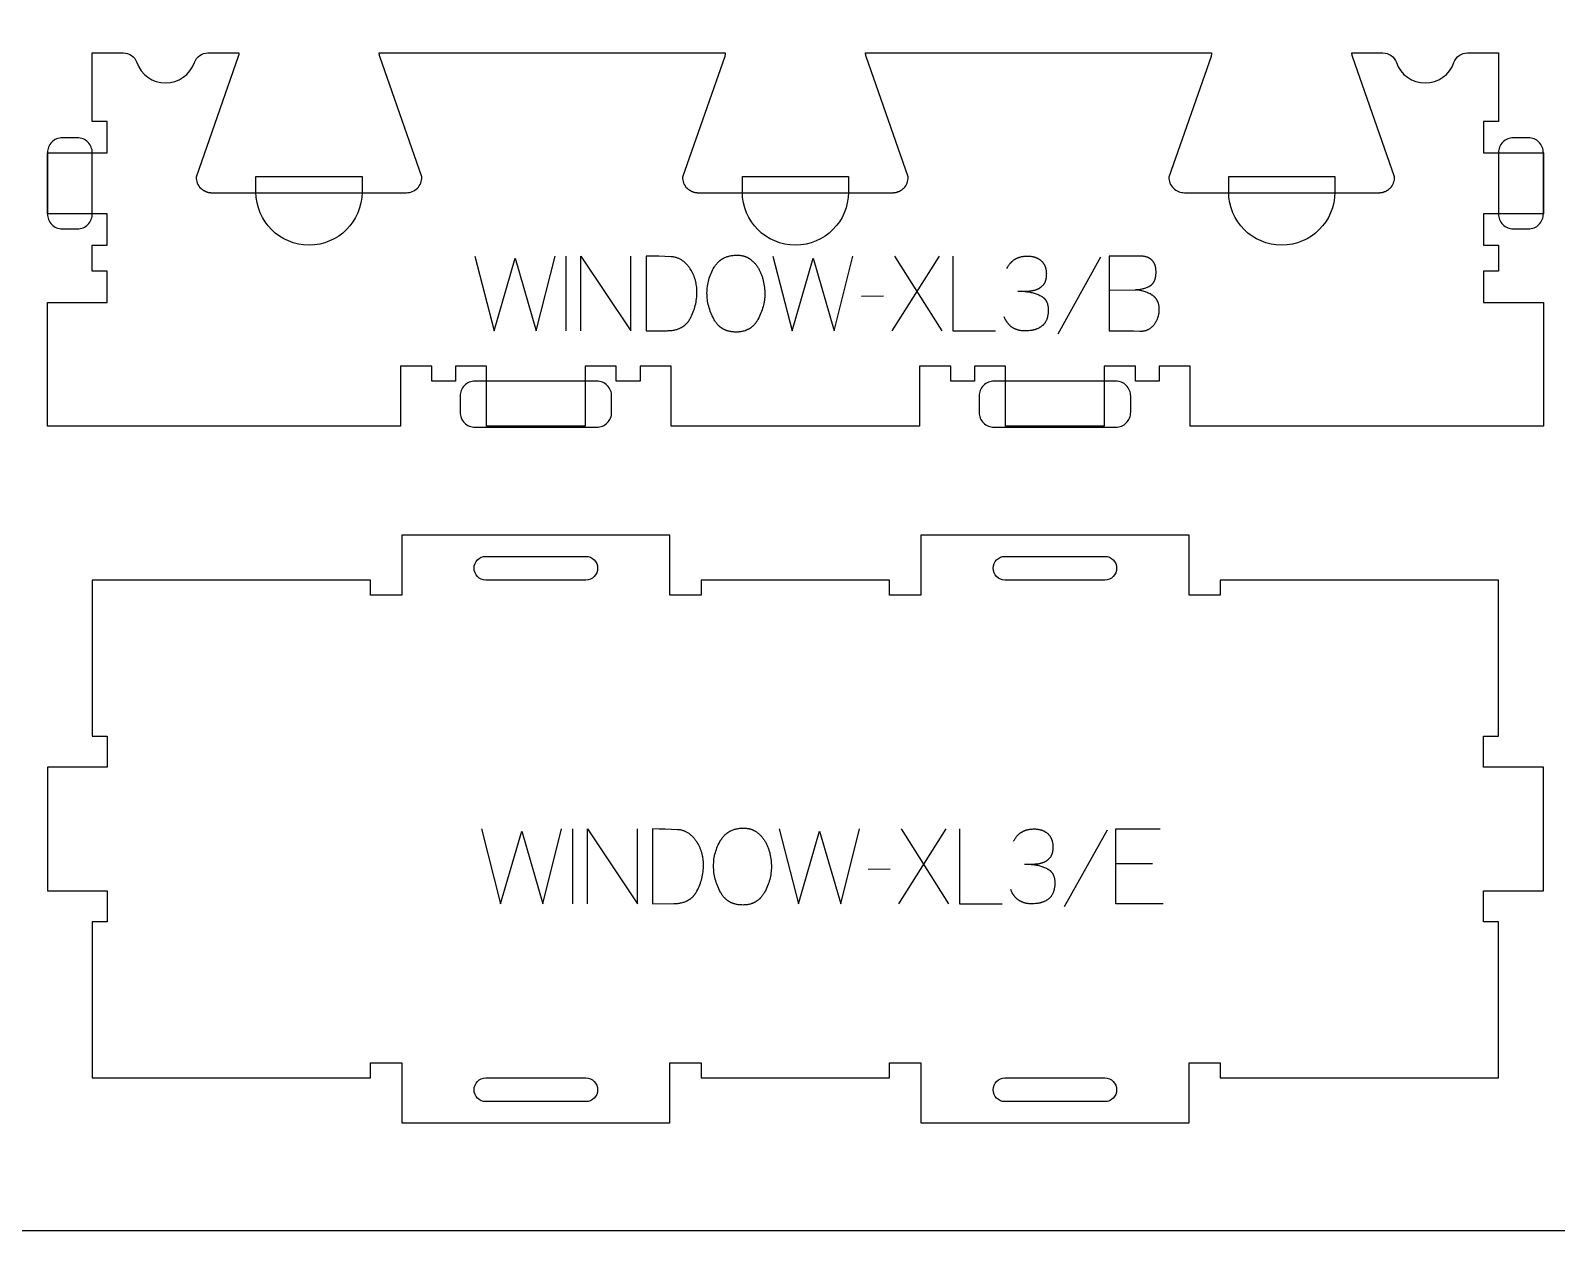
# Model space of a CAD drawing. Extents: x 0 to 4485, y 0 to 8771.
# Drawn here: x 1590 to 2202, y 3763 to 4243 of the extents above; entities that cross this region are included whole.
import ezdxf

# ---------------------------------------------------------------- set-up
doc = ezdxf.new("R2010")
doc.units = 0
for name, color, linetype in [('0_SHEET_SPRUCEPLY_2440X122', 1, 'CONTINUOUS'), ('1_ANYTOOL_1MMDEEP_LABELS_S', 2, 'CONTINUOUS'), ('3_ANYTOOL_CUTTHROUGH_INSID', 4, 'CONTINUOUS'), ('4_ANYTOOL_CUTTHROUGH_OUTSI', 5, 'CONTINUOUS'), ('5_ANYTOOL_HALF_MILL_9MM_IN', 3, 'CONTINUOUS')]:
    doc.layers.add(name, color=color, linetype=linetype)

msp = doc.modelspace()

# ---------------------------------------------------------------- linework, layer by layer
at = {"layer": '0_SHEET_SPRUCEPLY_2440X122'}
msp.add_lwpolyline([(371.7, 4982.59), (371.7, 3762.59), (2811.7, 3762.59), (2811.7, 4982.59)], close=True, dxfattribs=at)
at = {"layer": '1_ANYTOOL_1MMDEEP_LABELS_S', "color": 2}
for points in [[(1768.19, 4153.08), (1775.9, 4123.08), (1784.34, 4152.18), (1792.83, 4123.08), (1800.33, 4153.08)], [(1804.7, 4153.08), (1804.7, 4123.08)], [(1810.7, 4123.08), (1810.7, 4153.08), (1830.76, 4123.08), (1830.76, 4153.08)], [(1887.59, 4153.08), (1895.3, 4123.08), (1903.74, 4152.18), (1912.23, 4123.08), (1919.73, 4153.08)], [(1954.27, 4153.08), (1935.37, 4123.08)], [(1955.51, 4123.08), (1936.57, 4153.08)], [(1959.8, 4153.08), (1959.8, 4123.08), (1976.9, 4123.08)], [(1981.44, 4148.15), (1981.6, 4148.45), (1981.77, 4148.75), (1981.94, 4149.03), (1982.12, 4149.31), (1982.3, 4149.57), (1982.49, 4149.83), (1982.68, 4150.07), (1982.79, 4150.19), (1982.89, 4150.31), (1982.99, 4150.42), (1983.1, 4150.53), (1983.2, 4150.64), (1983.31, 4150.75), (1983.42, 4150.85), (1983.53, 4150.96), (1983.65, 4151.06), (1983.76, 4151.15), (1983.88, 4151.25), (1983.99, 4151.34), (1984.11, 4151.43), (1984.23, 4151.52), (1984.36, 4151.61), (1984.48, 4151.69), (1984.61, 4151.77), (1984.73, 4151.85), (1984.86, 4151.92), (1984.99, 4152), (1985.12, 4152.07), (1985.26, 4152.14), (1985.39, 4152.2), (1985.53, 4152.27), (1985.67, 4152.33), (1985.81, 4152.39), (1985.95, 4152.44), (1986.09, 4152.5), (1986.23, 4152.55), (1986.38, 4152.6), (1986.53, 4152.65), (1986.68, 4152.69), (1986.98, 4152.77), (1987.29, 4152.84), (1987.6, 4152.91), (1987.93, 4152.96), (1988.25, 4153), (1988.59, 4153.04), (1988.93, 4153.06), (1989.28, 4153.07), (1989.63, 4153.08), (1989.84, 4153.08), (1990.05, 4153.07), (1990.25, 4153.06), (1990.46, 4153.05), (1990.66, 4153.03), (1990.85, 4153.01), (1991.05, 4152.99), (1991.24, 4152.96), (1991.43, 4152.93), (1991.62, 4152.9), (1991.81, 4152.86), (1991.99, 4152.81), (1992.17, 4152.77), (1992.35, 4152.72), (1992.53, 4152.67), (1992.7, 4152.61), (1992.87, 4152.55), (1993.04, 4152.48), (1993.2, 4152.41), (1993.37, 4152.34), (1993.53, 4152.27), (1993.69, 4152.19), (1993.84, 4152.11), (1994, 4152.02), (1994.15, 4151.93), (1994.3, 4151.83), (1994.44, 4151.74), (1994.59, 4151.64), (1994.73, 4151.53), (1994.87, 4151.42), (1995, 4151.31), (1995.14, 4151.19), (1995.27, 4151.07), (1995.39, 4150.95), (1995.52, 4150.83), (1995.63, 4150.7), (1995.75, 4150.57), (1995.86, 4150.43), (1995.96, 4150.29), (1996.06, 4150.15), (1996.16, 4150.01), (1996.25, 4149.86), (1996.34, 4149.71), (1996.42, 4149.56), (1996.5, 4149.4), (1996.58, 4149.24), (1996.65, 4149.08), (1996.72, 4148.91), (1996.78, 4148.74), (1996.84, 4148.57), (1996.89, 4148.4), (1996.94, 4148.22), (1996.99, 4148.04), (1997.03, 4147.85), (1997.07, 4147.66), (1997.1, 4147.47), (1997.13, 4147.28), (1997.15, 4147.08), (1997.18, 4146.88), (1997.19, 4146.68), (1997.2, 4146.47), (1997.21, 4146.26), (1997.22, 4146.05), (1997.21, 4145.49), (1997.2, 4145.16), (1997.17, 4144.84), (1997.14, 4144.53), (1997.1, 4144.23), (1997.08, 4144.08), (1997.05, 4143.93), (1997.02, 4143.79), (1996.99, 4143.65), (1996.96, 4143.52), (1996.93, 4143.38), (1996.89, 4143.25), (1996.85, 4143.12), (1996.81, 4143), (1996.76, 4142.87), (1996.72, 4142.75), (1996.67, 4142.63), (1996.62, 4142.52), (1996.56, 4142.41), (1996.51, 4142.29), (1996.45, 4142.19), (1996.39, 4142.08), (1996.33, 4141.98), (1996.26, 4141.88), (1996.2, 4141.78), (1996.13, 4141.69), (1996.06, 4141.59), (1995.91, 4141.42), (1995.76, 4141.24), (1995.6, 4141.08), (1995.44, 4140.92), (1995.36, 4140.84), (1995.28, 4140.77), (1995.2, 4140.69), (1995.11, 4140.62), (1995.03, 4140.55), (1994.94, 4140.48), (1994.85, 4140.42), (1994.76, 4140.35), (1994.67, 4140.29), (1994.58, 4140.23), (1994.49, 4140.17), (1994.39, 4140.11), (1994.3, 4140.05), (1994.2, 4140), (1994.11, 4139.94), (1994.01, 4139.89), (1993.91, 4139.84), (1993.81, 4139.79), (1993.71, 4139.75), (1993.61, 4139.7), (1993.5, 4139.66), (1993.4, 4139.62), (1993.19, 4139.54), (1992.97, 4139.46), (1992.75, 4139.4), (1992.53, 4139.33), (1992.31, 4139.27), (1992.09, 4139.22), (1991.86, 4139.17), (1991.63, 4139.12), (1991.4, 4139.08), (1991.17, 4139.04), (1990.93, 4139), (1990.7, 4138.98), (1990.46, 4138.95), (1990.22, 4138.93), (1989.97, 4138.91), (1989.73, 4138.9), (1989.48, 4138.89), (1985.77, 4138.85)], [(2018.99, 4152.61), (2001.8, 4121.84)], [(2022.41, 4153.08), (2022.41, 4123.08), (2032.1, 4123.08), (2034.63, 4122.99), (2034.86, 4122.99), (2035.08, 4122.99), (2035.31, 4122.99), (2035.53, 4123.01), (2035.74, 4123.02), (2035.95, 4123.05), (2036.16, 4123.07), (2036.37, 4123.11), (2036.58, 4123.15), (2036.78, 4123.19), (2036.97, 4123.24), (2037.17, 4123.3), (2037.36, 4123.36), (2037.55, 4123.43), (2037.73, 4123.5), (2037.91, 4123.58), (2038.09, 4123.66), (2038.27, 4123.75), (2038.44, 4123.85), (2038.61, 4123.95), (2038.77, 4124.05), (2038.94, 4124.16), (2039.1, 4124.28), (2039.25, 4124.4), (2039.41, 4124.53), (2039.56, 4124.67), (2039.7, 4124.81), (2039.85, 4124.95), (2039.99, 4125.1), (2040.13, 4125.26), (2040.26, 4125.42), (2040.39, 4125.59), (2040.52, 4125.76), (2040.65, 4125.93), (2040.76, 4126.1), (2040.88, 4126.28), (2040.99, 4126.45), (2041.1, 4126.63), (2041.2, 4126.81), (2041.3, 4126.98), (2041.4, 4127.16), (2041.49, 4127.34), (2041.58, 4127.53), (2041.66, 4127.71), (2041.74, 4127.89), (2041.81, 4128.08), (2041.89, 4128.27), (2041.95, 4128.45), (2042.02, 4128.64), (2042.07, 4128.83), (2042.13, 4129.02), (2042.18, 4129.21), (2042.23, 4129.41), (2042.27, 4129.6), (2042.31, 4129.8), (2042.34, 4129.99), (2042.37, 4130.19), (2042.4, 4130.39), (2042.42, 4130.59), (2042.44, 4130.79), (2042.45, 4130.99), (2042.46, 4131.2), (2042.47, 4131.4), (2042.47, 4131.61), (2042.47, 4131.86), (2042.46, 4132.11), (2042.45, 4132.35), (2042.43, 4132.59), (2042.4, 4132.82), (2042.37, 4133.05), (2042.33, 4133.28), (2042.29, 4133.5), (2042.24, 4133.72), (2042.19, 4133.93), (2042.13, 4134.14), (2042.06, 4134.34), (2041.99, 4134.54), (2041.91, 4134.73), (2041.83, 4134.92), (2041.74, 4135.11), (2041.7, 4135.2), (2041.65, 4135.29), (2041.6, 4135.38), (2041.55, 4135.46), (2041.5, 4135.55), (2041.44, 4135.63), (2041.39, 4135.72), (2041.33, 4135.8), (2041.28, 4135.88), (2041.22, 4135.96), (2041.16, 4136.04), (2041.09, 4136.12), (2041.03, 4136.2), (2040.97, 4136.28), (2040.9, 4136.35), (2040.83, 4136.43), (2040.76, 4136.5), (2040.69, 4136.57), (2040.62, 4136.64), (2040.55, 4136.71), (2040.47, 4136.78), (2040.4, 4136.85), (2040.24, 4136.98), (2040.08, 4137.1), (2039.91, 4137.23), (2039.74, 4137.34), (2039.56, 4137.46), (2039.19, 4137.67), (2038.82, 4137.88), (2038.44, 4138.07), (2038.05, 4138.26), (2037.66, 4138.43), (2037.26, 4138.58), (2036.86, 4138.73), (2036.45, 4138.87), (2036.04, 4138.99), (2035.61, 4139.1), (2035.19, 4139.2), (2034.75, 4139.29), (2034.31, 4139.37), (2033.87, 4139.44), (2033.42, 4139.49), (2032.96, 4139.54)], [(2022.41, 4139.41), (2032.96, 4139.54), (2033.36, 4139.57), (2033.75, 4139.61), (2034.14, 4139.66), (2034.52, 4139.71), (2034.9, 4139.78), (2035.27, 4139.86), (2035.63, 4139.94), (2036, 4140.03), (2036.35, 4140.14), (2036.7, 4140.25), (2037.04, 4140.37), (2037.38, 4140.5), (2037.71, 4140.63), (2038.04, 4140.78), (2038.36, 4140.94), (2038.68, 4141.1), (2038.76, 4141.14), (2038.83, 4141.19), (2038.91, 4141.23), (2038.98, 4141.28), (2039.06, 4141.33), (2039.13, 4141.38), (2039.2, 4141.43), (2039.27, 4141.48), (2039.33, 4141.54), (2039.4, 4141.59), (2039.47, 4141.65), (2039.53, 4141.71), (2039.59, 4141.77), (2039.66, 4141.83), (2039.72, 4141.89), (2039.78, 4141.95), (2039.83, 4142.02), (2039.89, 4142.08), (2039.95, 4142.15), (2040, 4142.22), (2040.05, 4142.29), (2040.11, 4142.36), (2040.16, 4142.43), (2040.21, 4142.51), (2040.26, 4142.58), (2040.3, 4142.66), (2040.35, 4142.74), (2040.39, 4142.82), (2040.44, 4142.9), (2040.48, 4142.98), (2040.52, 4143.07), (2040.56, 4143.15), (2040.6, 4143.24), (2040.64, 4143.33), (2040.71, 4143.51), (2040.77, 4143.69), (2040.83, 4143.89), (2040.89, 4144.08), (2040.94, 4144.28), (2040.99, 4144.49), (2041.03, 4144.71), (2041.07, 4144.92), (2041.1, 4145.15), (2041.13, 4145.38), (2041.15, 4145.61), (2041.16, 4145.85), (2041.18, 4146.1), (2041.18, 4146.35), (2041.19, 4146.61), (2041.18, 4147.01), (2041.17, 4147.2), (2041.16, 4147.39), (2041.15, 4147.58), (2041.13, 4147.76), (2041.11, 4147.95), (2041.08, 4148.12), (2041.05, 4148.3), (2041.02, 4148.47), (2040.99, 4148.64), (2040.95, 4148.81), (2040.91, 4148.97), (2040.87, 4149.13), (2040.82, 4149.29), (2040.77, 4149.44), (2040.71, 4149.59), (2040.66, 4149.74), (2040.6, 4149.88), (2040.53, 4150.02), (2040.47, 4150.16), (2040.4, 4150.29), (2040.32, 4150.42), (2040.25, 4150.55), (2040.17, 4150.68), (2040.08, 4150.8), (2040, 4150.92), (2039.91, 4151.03), (2039.81, 4151.14), (2039.72, 4151.25), (2039.62, 4151.36), (2039.51, 4151.46), (2039.41, 4151.56), (2039.3, 4151.66), (2039.19, 4151.75), (2039.07, 4151.84), (2038.95, 4151.93), (2038.83, 4152.01), (2038.7, 4152.09), (2038.57, 4152.17), (2038.44, 4152.24), (2038.31, 4152.31), (2038.17, 4152.38), (2038.03, 4152.45), (2037.88, 4152.51), (2037.73, 4152.57), (2037.58, 4152.62), (2037.43, 4152.68), (2037.27, 4152.72), (2037.11, 4152.77), (2036.94, 4152.81), (2036.77, 4152.85), (2036.6, 4152.89), (2036.43, 4152.92), (2036.25, 4152.95), (2036.07, 4152.98), (2035.88, 4153), (2035.7, 4153.02), (2035.5, 4153.04), (2035.31, 4153.05), (2034.91, 4153.07), (2034.5, 4153.08), (2022.41, 4153.08)], [(1931.94, 4136.97), (1923.16, 4136.88)], [(1988.56, 4138.85), (1988.99, 4138.82), (1989.43, 4138.79), (1989.86, 4138.74), (1990.28, 4138.68), (1990.7, 4138.61), (1991.12, 4138.53), (1991.53, 4138.43), (1991.93, 4138.33), (1992.34, 4138.22), (1992.73, 4138.09), (1993.13, 4137.96), (1993.52, 4137.81), (1993.9, 4137.65), (1994.28, 4137.48), (1994.66, 4137.31), (1995.03, 4137.12), (1995.21, 4137.02), (1995.39, 4136.91), (1995.47, 4136.86), (1995.56, 4136.8), (1995.64, 4136.74), (1995.72, 4136.69), (1995.8, 4136.63), (1995.88, 4136.57), (1995.96, 4136.5), (1996.03, 4136.44), (1996.11, 4136.38), (1996.18, 4136.31), (1996.25, 4136.25), (1996.32, 4136.18), (1996.39, 4136.11), (1996.46, 4136.04), (1996.52, 4135.97), (1996.59, 4135.9), (1996.65, 4135.82), (1996.71, 4135.75), (1996.77, 4135.67), (1996.83, 4135.6), (1996.89, 4135.52), (1996.94, 4135.44), (1997, 4135.36), (1997.05, 4135.27), (1997.1, 4135.19), (1997.15, 4135.11), (1997.2, 4135.02), (1997.25, 4134.93), (1997.29, 4134.85), (1997.34, 4134.76), (1997.38, 4134.67), (1997.42, 4134.58), (1997.46, 4134.48), (1997.5, 4134.39), (1997.57, 4134.2), (1997.64, 4134), (1997.7, 4133.8), (1997.75, 4133.59), (1997.8, 4133.38), (1997.84, 4133.17), (1997.88, 4132.95), (1997.91, 4132.72), (1997.94, 4132.49), (1997.96, 4132.26), (1997.97, 4132.02), (1997.98, 4131.77), (1997.99, 4131.52), (1997.98, 4131.24), (1997.98, 4130.97), (1997.96, 4130.7), (1997.95, 4130.44), (1997.93, 4130.18), (1997.9, 4129.92), (1997.87, 4129.67), (1997.83, 4129.43), (1997.79, 4129.19), (1997.74, 4128.96), (1997.69, 4128.73), (1997.64, 4128.5), (1997.58, 4128.28), (1997.51, 4128.07), (1997.44, 4127.86), (1997.36, 4127.65), (1997.28, 4127.45), (1997.2, 4127.26), (1997.11, 4127.07), (1997.02, 4126.89), (1996.92, 4126.71), (1996.81, 4126.53), (1996.7, 4126.36), (1996.59, 4126.19), (1996.47, 4126.03), (1996.35, 4125.88), (1996.22, 4125.73), (1996.15, 4125.66), (1996.08, 4125.58), (1996.01, 4125.51), (1995.94, 4125.44), (1995.87, 4125.37), (1995.8, 4125.31), (1995.73, 4125.24), (1995.65, 4125.18), (1995.5, 4125.05), (1995.34, 4124.93), (1995.18, 4124.81), (1995.02, 4124.7), (1994.85, 4124.59), (1994.68, 4124.48), (1994.51, 4124.38), (1994.33, 4124.28), (1994.15, 4124.19), (1993.96, 4124.1), (1993.77, 4124.01), (1993.58, 4123.93), (1993.38, 4123.85), (1993.18, 4123.77), (1992.98, 4123.7), (1992.77, 4123.64), (1992.56, 4123.57), (1992.35, 4123.51), (1992.13, 4123.46), (1991.91, 4123.4), (1991.69, 4123.36), (1991.46, 4123.31), (1991.23, 4123.27), (1991, 4123.24), (1990.76, 4123.2), (1990.27, 4123.15), (1989.77, 4123.11), (1989.26, 4123.09), (1988.73, 4123.08), (1988.35, 4123.09), (1987.97, 4123.1), (1987.61, 4123.13), (1987.25, 4123.17), (1986.9, 4123.22), (1986.72, 4123.25), (1986.55, 4123.28), (1986.38, 4123.31), (1986.22, 4123.35), (1986.05, 4123.39), (1985.89, 4123.44), (1985.73, 4123.48), (1985.57, 4123.53), (1985.41, 4123.58), (1985.26, 4123.64), (1985.1, 4123.69), (1984.95, 4123.75), (1984.8, 4123.82), (1984.66, 4123.88), (1984.51, 4123.95), (1984.37, 4124.02), (1984.22, 4124.09), (1984.08, 4124.17), (1983.95, 4124.25), (1983.81, 4124.33), (1983.68, 4124.42), (1983.54, 4124.5), (1983.41, 4124.6), (1983.28, 4124.69), (1983.16, 4124.78), (1983.03, 4124.88), (1982.91, 4124.98), (1982.79, 4125.09), (1982.67, 4125.2), (1982.56, 4125.31), (1982.44, 4125.42), (1982.33, 4125.53), (1982.22, 4125.65), (1982.11, 4125.77), (1982, 4125.9), (1981.89, 4126.02), (1981.79, 4126.15), (1981.69, 4126.29), (1981.59, 4126.42), (1981.49, 4126.56), (1981.4, 4126.7), (1981.3, 4126.84), (1981.21, 4126.99), (1981.12, 4127.14), (1980.95, 4127.44), (1980.78, 4127.76), (1980.62, 4128.09), (1980.47, 4128.43), (1980.33, 4128.78)], [(1770.82, 3923.49), (1778.53, 3893.49), (1786.98, 3922.59), (1795.46, 3893.49), (1802.96, 3923.49)], [(1807.33, 3923.49), (1807.33, 3893.49)], [(1813.33, 3893.49), (1813.33, 3923.49), (1833.39, 3893.49), (1833.39, 3923.49)], [(1890.22, 3923.49), (1897.93, 3893.49), (1906.38, 3922.59), (1914.86, 3893.49), (1922.36, 3923.49)], [(1956.91, 3923.49), (1938.01, 3893.49)], [(1958.15, 3893.49), (1939.21, 3923.49)], [(1962.43, 3923.49), (1962.43, 3893.49), (1979.53, 3893.49)], [(1984.08, 3918.56), (1984.24, 3918.87), (1984.4, 3919.16), (1984.57, 3919.44), (1984.75, 3919.72), (1984.93, 3919.98), (1985.12, 3920.24), (1985.32, 3920.48), (1985.42, 3920.6), (1985.52, 3920.72), (1985.62, 3920.83), (1985.73, 3920.95), (1985.84, 3921.06), (1985.94, 3921.16), (1986.05, 3921.27), (1986.17, 3921.37), (1986.28, 3921.47), (1986.39, 3921.57), (1986.51, 3921.66), (1986.63, 3921.75), (1986.75, 3921.84), (1986.87, 3921.93), (1986.99, 3922.02), (1987.11, 3922.1), (1987.24, 3922.18), (1987.37, 3922.26), (1987.49, 3922.34), (1987.63, 3922.41), (1987.76, 3922.48), (1987.89, 3922.55), (1988.03, 3922.61), (1988.16, 3922.68), (1988.3, 3922.74), (1988.44, 3922.8), (1988.58, 3922.86), (1988.72, 3922.91), (1988.87, 3922.96), (1989.01, 3923.01), (1989.16, 3923.06), (1989.31, 3923.1), (1989.61, 3923.18), (1989.92, 3923.26), (1990.24, 3923.32), (1990.56, 3923.37), (1990.89, 3923.42), (1991.22, 3923.45), (1991.56, 3923.47), (1991.91, 3923.49), (1992.26, 3923.49), (1992.47, 3923.49), (1992.68, 3923.48), (1992.89, 3923.48), (1993.09, 3923.46), (1993.29, 3923.45), (1993.49, 3923.43), (1993.68, 3923.4), (1993.88, 3923.37), (1994.07, 3923.34), (1994.26, 3923.31), (1994.44, 3923.27), (1994.62, 3923.23), (1994.8, 3923.18), (1994.98, 3923.13), (1995.16, 3923.08), (1995.33, 3923.02), (1995.5, 3922.96), (1995.67, 3922.9), (1995.84, 3922.83), (1996, 3922.76), (1996.16, 3922.68), (1996.32, 3922.6), (1996.48, 3922.52), (1996.63, 3922.43), (1996.78, 3922.34), (1996.93, 3922.25), (1997.08, 3922.15), (1997.22, 3922.05), (1997.36, 3921.94), (1997.5, 3921.83), (1997.64, 3921.72), (1997.77, 3921.61), (1997.9, 3921.49), (1998.03, 3921.36), (1998.15, 3921.24), (1998.27, 3921.11), (1998.38, 3920.98), (1998.49, 3920.84), (1998.59, 3920.71), (1998.7, 3920.56), (1998.79, 3920.42), (1998.88, 3920.27), (1998.97, 3920.12), (1999.06, 3919.97), (1999.14, 3919.81), (1999.21, 3919.65), (1999.28, 3919.49), (1999.35, 3919.32), (1999.41, 3919.16), (1999.47, 3918.98), (1999.53, 3918.81), (1999.58, 3918.63), (1999.62, 3918.45), (1999.66, 3918.26), (1999.7, 3918.08), (1999.73, 3917.89), (1999.76, 3917.69), (1999.79, 3917.5), (1999.81, 3917.3), (1999.83, 3917.09), (1999.84, 3916.89), (1999.85, 3916.68), (1999.85, 3916.46), (1999.84, 3915.91), (1999.83, 3915.57), (1999.81, 3915.25), (1999.78, 3914.94), (1999.74, 3914.64), (1999.71, 3914.49), (1999.69, 3914.35), (1999.66, 3914.21), (1999.63, 3914.07), (1999.59, 3913.93), (1999.56, 3913.8), (1999.52, 3913.66), (1999.48, 3913.54), (1999.44, 3913.41), (1999.4, 3913.29), (1999.35, 3913.17), (1999.3, 3913.05), (1999.25, 3912.93), (1999.2, 3912.82), (1999.14, 3912.71), (1999.08, 3912.6), (1999.02, 3912.49), (1998.96, 3912.39), (1998.9, 3912.29), (1998.83, 3912.19), (1998.76, 3912.1), (1998.69, 3912.01), (1998.54, 3911.83), (1998.39, 3911.66), (1998.24, 3911.49), (1998.08, 3911.33), (1998, 3911.25), (1997.91, 3911.18), (1997.83, 3911.11), (1997.74, 3911.03), (1997.66, 3910.96), (1997.57, 3910.9), (1997.48, 3910.83), (1997.39, 3910.76), (1997.3, 3910.7), (1997.21, 3910.64), (1997.12, 3910.58), (1997.03, 3910.52), (1996.93, 3910.46), (1996.84, 3910.41), (1996.74, 3910.35), (1996.64, 3910.3), (1996.54, 3910.25), (1996.44, 3910.2), (1996.34, 3910.16), (1996.24, 3910.11), (1996.14, 3910.07), (1996.03, 3910.03), (1995.82, 3909.95), (1995.6, 3909.88), (1995.39, 3909.81), (1995.17, 3909.74), (1994.95, 3909.68), (1994.72, 3909.63), (1994.49, 3909.58), (1994.27, 3909.53), (1994.04, 3909.49), (1993.8, 3909.45), (1993.57, 3909.42), (1993.33, 3909.39), (1993.09, 3909.36), (1992.85, 3909.34), (1992.61, 3909.33), (1992.36, 3909.31), (1992.11, 3909.31), (1988.41, 3909.26)], [(2021.62, 3923.02), (2004.43, 3892.25)], [(2043.99, 3893.49), (2025.05, 3893.49), (2025.05, 3923.49), (2042.88, 3923.49)], [(1991.19, 3909.26), (1991.63, 3909.24), (1992.06, 3909.2), (1992.49, 3909.15), (1992.91, 3909.09), (1993.33, 3909.02), (1993.75, 3908.94), (1994.16, 3908.85), (1994.57, 3908.74), (1994.97, 3908.63), (1995.37, 3908.51), (1995.76, 3908.37), (1996.15, 3908.22), (1996.53, 3908.07), (1996.91, 3907.9), (1997.29, 3907.72), (1997.66, 3907.53), (1997.84, 3907.43), (1998.02, 3907.32), (1998.11, 3907.27), (1998.19, 3907.21), (1998.27, 3907.16), (1998.36, 3907.1), (1998.44, 3907.04), (1998.51, 3906.98), (1998.59, 3906.92), (1998.67, 3906.85), (1998.74, 3906.79), (1998.81, 3906.73), (1998.89, 3906.66), (1998.96, 3906.59), (1999.02, 3906.52), (1999.09, 3906.45), (1999.16, 3906.38), (1999.22, 3906.31), (1999.28, 3906.24), (1999.35, 3906.16), (1999.41, 3906.09), (1999.46, 3906.01), (1999.52, 3905.93), (1999.58, 3905.85), (1999.63, 3905.77), (1999.68, 3905.69), (1999.74, 3905.6), (1999.79, 3905.52), (1999.83, 3905.43), (1999.88, 3905.35), (1999.93, 3905.26), (1999.97, 3905.17), (2000.01, 3905.08), (2000.05, 3904.99), (2000.09, 3904.9), (2000.13, 3904.8), (2000.2, 3904.61), (2000.27, 3904.41), (2000.33, 3904.21), (2000.39, 3904.01), (2000.43, 3903.8), (2000.48, 3903.58), (2000.52, 3903.36), (2000.55, 3903.13), (2000.57, 3902.9), (2000.59, 3902.67), (2000.61, 3902.43), (2000.62, 3902.18), (2000.62, 3901.93), (2000.62, 3901.66), (2000.61, 3901.38), (2000.6, 3901.11), (2000.58, 3900.85), (2000.56, 3900.59), (2000.53, 3900.34), (2000.5, 3900.09), (2000.46, 3899.84), (2000.42, 3899.6), (2000.38, 3899.37), (2000.33, 3899.14), (2000.27, 3898.92), (2000.21, 3898.7), (2000.14, 3898.48), (2000.07, 3898.27), (2000, 3898.07), (1999.92, 3897.87), (1999.83, 3897.67), (1999.74, 3897.48), (1999.65, 3897.3), (1999.55, 3897.12), (1999.44, 3896.94), (1999.34, 3896.77), (1999.22, 3896.61), (1999.1, 3896.45), (1998.98, 3896.29), (1998.85, 3896.14), (1998.78, 3896.07), (1998.72, 3896), (1998.65, 3895.92), (1998.58, 3895.86), (1998.51, 3895.79), (1998.43, 3895.72), (1998.36, 3895.65), (1998.29, 3895.59), (1998.13, 3895.46), (1997.98, 3895.34), (1997.82, 3895.22), (1997.65, 3895.11), (1997.48, 3895), (1997.31, 3894.9), (1997.14, 3894.79), (1996.96, 3894.7), (1996.78, 3894.6), (1996.59, 3894.51), (1996.4, 3894.42), (1996.21, 3894.34), (1996.02, 3894.26), (1995.82, 3894.19), (1995.61, 3894.12), (1995.41, 3894.05), (1995.2, 3893.98), (1994.98, 3893.93), (1994.77, 3893.87), (1994.55, 3893.82), (1994.32, 3893.77), (1994.1, 3893.73), (1993.87, 3893.68), (1993.63, 3893.65), (1993.39, 3893.62), (1992.91, 3893.56), (1992.41, 3893.52), (1991.89, 3893.5), (1991.36, 3893.49), (1990.98, 3893.5), (1990.61, 3893.51), (1990.24, 3893.54), (1989.88, 3893.58), (1989.53, 3893.63), (1989.36, 3893.66), (1989.19, 3893.69), (1989.02, 3893.73), (1988.85, 3893.76), (1988.69, 3893.81), (1988.52, 3893.85), (1988.36, 3893.89), (1988.2, 3893.94), (1988.05, 3893.99), (1987.89, 3894.05), (1987.74, 3894.11), (1987.59, 3894.17), (1987.44, 3894.23), (1987.29, 3894.29), (1987.14, 3894.36), (1987, 3894.43), (1986.86, 3894.51), (1986.72, 3894.58), (1986.58, 3894.66), (1986.44, 3894.74), (1986.31, 3894.83), (1986.18, 3894.92), (1986.05, 3895.01), (1985.92, 3895.1), (1985.79, 3895.2), (1985.67, 3895.3), (1985.54, 3895.4), (1985.42, 3895.5), (1985.31, 3895.61), (1985.19, 3895.72), (1985.07, 3895.83), (1984.96, 3895.95), (1984.85, 3896.07), (1984.74, 3896.19), (1984.63, 3896.31), (1984.53, 3896.44), (1984.42, 3896.57), (1984.32, 3896.7), (1984.22, 3896.83), (1984.13, 3896.97), (1984.03, 3897.11), (1983.94, 3897.25), (1983.85, 3897.4), (1983.76, 3897.55), (1983.58, 3897.86), (1983.42, 3898.17), (1983.26, 3898.5), (1983.11, 3898.84), (1982.96, 3899.19)], [(2039.71, 3909.56), (2025.05, 3909.56)], [(1934.58, 3907.38), (1925.79, 3907.29)]]:
    msp.add_lwpolyline(points, dxfattribs=at)
for points in [[(1836.8, 4153.08), (1836.8, 4123.08), (1845.33, 4123.17), (1845.74, 4123.18), (1846.14, 4123.19), (1846.54, 4123.22), (1846.93, 4123.26), (1847.31, 4123.31), (1847.68, 4123.37), (1848.04, 4123.43), (1848.4, 4123.51), (1848.75, 4123.6), (1849.09, 4123.69), (1849.42, 4123.8), (1849.74, 4123.91), (1850.06, 4124.03), (1850.22, 4124.1), (1850.37, 4124.17), (1850.52, 4124.24), (1850.67, 4124.31), (1850.82, 4124.38), (1850.96, 4124.46), (1851.11, 4124.54), (1851.25, 4124.62), (1851.39, 4124.71), (1851.53, 4124.79), (1851.66, 4124.88), (1851.8, 4124.97), (1851.93, 4125.07), (1852.06, 4125.16), (1852.19, 4125.26), (1852.31, 4125.36), (1852.44, 4125.47), (1852.56, 4125.57), (1852.68, 4125.68), (1852.8, 4125.79), (1852.91, 4125.9), (1853.03, 4126.02), (1853.14, 4126.14), (1853.25, 4126.26), (1853.36, 4126.38), (1853.46, 4126.5), (1853.57, 4126.63), (1853.67, 4126.76), (1853.77, 4126.89), (1853.87, 4127.02), (1853.97, 4127.16), (1854.06, 4127.3), (1854.24, 4127.58), (1854.42, 4127.88), (1854.59, 4128.18), (1854.9, 4128.8), (1855.2, 4129.42), (1855.47, 4130.05), (1855.73, 4130.69), (1855.96, 4131.33), (1856.18, 4131.98), (1856.37, 4132.63), (1856.55, 4133.29), (1856.7, 4133.95), (1856.83, 4134.62), (1856.95, 4135.3), (1857.04, 4135.98), (1857.11, 4136.67), (1857.16, 4137.36), (1857.19, 4138.06), (1857.2, 4138.77), (1857.19, 4139.36), (1857.16, 4139.95), (1857.11, 4140.54), (1857.05, 4141.12), (1856.96, 4141.69), (1856.91, 4141.97), (1856.85, 4142.26), (1856.79, 4142.54), (1856.72, 4142.82), (1856.65, 4143.1), (1856.58, 4143.37), (1856.5, 4143.65), (1856.41, 4143.92), (1856.32, 4144.19), (1856.23, 4144.46), (1856.13, 4144.73), (1856.03, 4145), (1855.92, 4145.27), (1855.8, 4145.53), (1855.56, 4146.06), (1855.3, 4146.57), (1855.02, 4147.09), (1854.71, 4147.59), (1854.52, 4147.9), (1854.32, 4148.2), (1854.12, 4148.48), (1853.92, 4148.76), (1853.71, 4149.03), (1853.5, 4149.29), (1853.28, 4149.54), (1853.06, 4149.78), (1852.84, 4150.02), (1852.62, 4150.24), (1852.39, 4150.45), (1852.16, 4150.66), (1851.92, 4150.85), (1851.68, 4151.04), (1851.44, 4151.21), (1851.2, 4151.38), (1850.95, 4151.54), (1850.69, 4151.69), (1850.44, 4151.83), (1850.18, 4151.96), (1849.92, 4152.08), (1849.65, 4152.19), (1849.38, 4152.29), (1849.11, 4152.39), (1848.83, 4152.47), (1848.55, 4152.55), (1848.27, 4152.61), (1847.99, 4152.67), (1847.7, 4152.72), (1847.4, 4152.75), (1847.11, 4152.78), (1846.81, 4152.8), (1844.37, 4152.91), (1841.9, 4152.99), (1839.37, 4153.05)], [(1873.27, 4153.42), (1873.64, 4153.42), (1874.01, 4153.4), (1874.37, 4153.37), (1874.72, 4153.33), (1874.89, 4153.31), (1875.06, 4153.28), (1875.23, 4153.25), (1875.4, 4153.21), (1875.56, 4153.18), (1875.72, 4153.14), (1875.89, 4153.1), (1876.05, 4153.05), (1876.21, 4153.01), (1876.36, 4152.95), (1876.52, 4152.9), (1876.67, 4152.84), (1876.82, 4152.79), (1876.97, 4152.72), (1877.12, 4152.66), (1877.27, 4152.59), (1877.41, 4152.52), (1877.55, 4152.45), (1877.69, 4152.37), (1877.83, 4152.29), (1877.97, 4152.21), (1878.11, 4152.12), (1878.24, 4152.03), (1878.37, 4151.94), (1878.63, 4151.76), (1878.89, 4151.56), (1879.13, 4151.36), (1879.38, 4151.16), (1879.61, 4150.94), (1879.84, 4150.72), (1880.07, 4150.5), (1880.28, 4150.27), (1880.5, 4150.03), (1880.7, 4149.79), (1880.91, 4149.54), (1881.1, 4149.28), (1881.29, 4149.02), (1881.47, 4148.75), (1881.65, 4148.47), (1881.82, 4148.19), (1881.99, 4147.91), (1882.15, 4147.62), (1882.3, 4147.33), (1882.45, 4147.03), (1882.59, 4146.73), (1882.73, 4146.42), (1882.86, 4146.12), (1882.99, 4145.8), (1883.11, 4145.49), (1883.22, 4145.17), (1883.33, 4144.85), (1883.44, 4144.52), (1883.53, 4144.19), (1883.63, 4143.86), (1883.71, 4143.52), (1883.79, 4143.18), (1883.94, 4142.5), (1884.07, 4141.82), (1884.17, 4141.15), (1884.26, 4140.49), (1884.33, 4139.83), (1884.38, 4139.19), (1884.41, 4138.54), (1884.41, 4137.91), (1884.4, 4137.27), (1884.37, 4136.63), (1884.32, 4136), (1884.24, 4135.36), (1884.14, 4134.72), (1884.03, 4134.08), (1883.89, 4133.45), (1883.72, 4132.81), (1883.54, 4132.17), (1883.34, 4131.53), (1883.11, 4130.9), (1882.86, 4130.26), (1882.59, 4129.62), (1882.3, 4128.98), (1881.99, 4128.35), (1881.65, 4127.71), (1881.47, 4127.39), (1881.29, 4127.09), (1881.1, 4126.8), (1880.91, 4126.51), (1880.71, 4126.24), (1880.5, 4125.97), (1880.29, 4125.72), (1880.07, 4125.48), (1879.96, 4125.36), (1879.84, 4125.24), (1879.73, 4125.13), (1879.61, 4125.02), (1879.49, 4124.91), (1879.37, 4124.8), (1879.25, 4124.7), (1879.13, 4124.6), (1879, 4124.5), (1878.88, 4124.41), (1878.75, 4124.31), (1878.62, 4124.22), (1878.49, 4124.13), (1878.36, 4124.05), (1878.22, 4123.96), (1878.09, 4123.88), (1877.95, 4123.8), (1877.81, 4123.73), (1877.67, 4123.66), (1877.53, 4123.58), (1877.39, 4123.52), (1877.24, 4123.45), (1877.1, 4123.39), (1876.95, 4123.33), (1876.8, 4123.27), (1876.65, 4123.21), (1876.49, 4123.16), (1876.34, 4123.11), (1876.03, 4123.01), (1875.71, 4122.93), (1875.38, 4122.85), (1875.05, 4122.79), (1874.71, 4122.73), (1874.37, 4122.69), (1874.02, 4122.65), (1873.66, 4122.63), (1873.3, 4122.61), (1872.93, 4122.61), (1872.55, 4122.61), (1872.17, 4122.63), (1871.8, 4122.65), (1871.44, 4122.69), (1871.08, 4122.73), (1870.73, 4122.79), (1870.39, 4122.86), (1870.06, 4122.93), (1869.73, 4123.02), (1869.4, 4123.11), (1869.25, 4123.17), (1869.09, 4123.22), (1868.93, 4123.28), (1868.78, 4123.34), (1868.63, 4123.4), (1868.48, 4123.46), (1868.33, 4123.53), (1868.18, 4123.6), (1868.04, 4123.67), (1867.89, 4123.75), (1867.75, 4123.82), (1867.61, 4123.9), (1867.47, 4123.99), (1867.33, 4124.07), (1867.2, 4124.16), (1867.06, 4124.25), (1866.93, 4124.34), (1866.8, 4124.44), (1866.67, 4124.53), (1866.55, 4124.63), (1866.42, 4124.74), (1866.3, 4124.84), (1866.17, 4124.95), (1866.05, 4125.06), (1865.94, 4125.17), (1865.82, 4125.29), (1865.7, 4125.4), (1865.59, 4125.53), (1865.48, 4125.65), (1865.37, 4125.77), (1865.15, 4126.03), (1864.94, 4126.3), (1864.74, 4126.58), (1864.54, 4126.87), (1864.35, 4127.17), (1864.17, 4127.47), (1863.99, 4127.79), (1863.66, 4128.44), (1863.35, 4129.09), (1863.05, 4129.74), (1862.78, 4130.39), (1862.54, 4131.04), (1862.31, 4131.69), (1862.1, 4132.34), (1861.92, 4132.99), (1861.76, 4133.64), (1861.62, 4134.29), (1861.5, 4134.94), (1861.4, 4135.6), (1861.33, 4136.25), (1861.27, 4136.9), (1861.24, 4137.55), (1861.23, 4138.21), (1861.24, 4138.9), (1861.27, 4139.59), (1861.33, 4140.27), (1861.41, 4140.95), (1861.51, 4141.62), (1861.64, 4142.28), (1861.78, 4142.94), (1861.95, 4143.59), (1862.14, 4144.24), (1862.36, 4144.88), (1862.6, 4145.51), (1862.86, 4146.14), (1863.14, 4146.77), (1863.44, 4147.38), (1863.77, 4148), (1864.12, 4148.6), (1864.31, 4148.9), (1864.5, 4149.18), (1864.69, 4149.46), (1864.9, 4149.73), (1865.11, 4149.99), (1865.33, 4150.24), (1865.55, 4150.48), (1865.78, 4150.71), (1865.9, 4150.82), (1866.02, 4150.93), (1866.14, 4151.04), (1866.26, 4151.14), (1866.38, 4151.25), (1866.51, 4151.35), (1866.64, 4151.44), (1866.76, 4151.54), (1866.9, 4151.63), (1867.03, 4151.72), (1867.16, 4151.81), (1867.3, 4151.9), (1867.43, 4151.98), (1867.57, 4152.06), (1867.71, 4152.14), (1867.86, 4152.22), (1868, 4152.29), (1868.15, 4152.36), (1868.44, 4152.5), (1868.74, 4152.63), (1869.05, 4152.74), (1869.37, 4152.85), (1869.69, 4152.95), (1870.02, 4153.04), (1870.35, 4153.12), (1870.7, 4153.19), (1871.04, 4153.25), (1871.4, 4153.3), (1871.76, 4153.35), (1872.13, 4153.38), (1872.5, 4153.4), (1872.88, 4153.42)], [(1839.43, 3923.49), (1839.43, 3893.49), (1847.96, 3893.58), (1848.37, 3893.59), (1848.78, 3893.61), (1849.17, 3893.64), (1849.56, 3893.67), (1849.94, 3893.72), (1850.31, 3893.78), (1850.68, 3893.85), (1851.03, 3893.92), (1851.38, 3894.01), (1851.72, 3894.1), (1852.05, 3894.21), (1852.38, 3894.32), (1852.69, 3894.45), (1852.85, 3894.51), (1853, 3894.58), (1853.16, 3894.65), (1853.31, 3894.72), (1853.45, 3894.8), (1853.6, 3894.87), (1853.74, 3894.95), (1853.88, 3895.04), (1854.02, 3895.12), (1854.16, 3895.21), (1854.3, 3895.3), (1854.43, 3895.39), (1854.56, 3895.48), (1854.69, 3895.58), (1854.82, 3895.68), (1854.95, 3895.78), (1855.07, 3895.88), (1855.19, 3895.98), (1855.31, 3896.09), (1855.43, 3896.2), (1855.55, 3896.32), (1855.66, 3896.43), (1855.77, 3896.55), (1855.88, 3896.67), (1855.99, 3896.79), (1856.1, 3896.91), (1856.2, 3897.04), (1856.3, 3897.17), (1856.4, 3897.3), (1856.5, 3897.44), (1856.6, 3897.57), (1856.69, 3897.71), (1856.88, 3897.99), (1857.05, 3898.29), (1857.22, 3898.59), (1857.54, 3899.21), (1857.83, 3899.84), (1858.11, 3900.47), (1858.36, 3901.1), (1858.6, 3901.74), (1858.81, 3902.39), (1859.01, 3903.04), (1859.18, 3903.7), (1859.33, 3904.37), (1859.47, 3905.04), (1859.58, 3905.71), (1859.67, 3906.39), (1859.74, 3907.08), (1859.79, 3907.77), (1859.82, 3908.47), (1859.83, 3909.18), (1859.82, 3909.77), (1859.8, 3910.37), (1859.75, 3910.95), (1859.68, 3911.53), (1859.59, 3912.1), (1859.54, 3912.39), (1859.48, 3912.67), (1859.42, 3912.95), (1859.36, 3913.23), (1859.29, 3913.51), (1859.21, 3913.78), (1859.13, 3914.06), (1859.05, 3914.33), (1858.96, 3914.61), (1858.86, 3914.88), (1858.76, 3915.15), (1858.66, 3915.41), (1858.55, 3915.68), (1858.44, 3915.94), (1858.19, 3916.47), (1857.93, 3916.99), (1857.65, 3917.5), (1857.35, 3918.01), (1857.15, 3918.31), (1856.96, 3918.61), (1856.75, 3918.9), (1856.55, 3919.18), (1856.34, 3919.44), (1856.13, 3919.7), (1855.92, 3919.95), (1855.7, 3920.2), (1855.48, 3920.43), (1855.25, 3920.65), (1855.02, 3920.86), (1854.79, 3921.07), (1854.55, 3921.26), (1854.32, 3921.45), (1854.07, 3921.63), (1853.83, 3921.79), (1853.58, 3921.95), (1853.33, 3922.1), (1853.07, 3922.24), (1852.81, 3922.37), (1852.55, 3922.49), (1852.28, 3922.6), (1852.02, 3922.71), (1851.74, 3922.8), (1851.47, 3922.88), (1851.19, 3922.96), (1850.91, 3923.02), (1850.62, 3923.08), (1850.33, 3923.13), (1850.04, 3923.17), (1849.74, 3923.19), (1849.44, 3923.21), (1847.01, 3923.32), (1844.53, 3923.4), (1842, 3923.46)], [(1875.91, 3923.83), (1876.28, 3923.83), (1876.64, 3923.81), (1877, 3923.78), (1877.35, 3923.74), (1877.52, 3923.72), (1877.69, 3923.69), (1877.86, 3923.66), (1878.03, 3923.63), (1878.19, 3923.59), (1878.36, 3923.55), (1878.52, 3923.51), (1878.68, 3923.47), (1878.84, 3923.42), (1879, 3923.37), (1879.15, 3923.31), (1879.3, 3923.26), (1879.46, 3923.2), (1879.61, 3923.14), (1879.75, 3923.07), (1879.9, 3923), (1880.04, 3922.93), (1880.19, 3922.86), (1880.33, 3922.78), (1880.47, 3922.7), (1880.6, 3922.62), (1880.74, 3922.54), (1880.87, 3922.45), (1881.01, 3922.36), (1881.26, 3922.17), (1881.52, 3921.97), (1881.77, 3921.77), (1882.01, 3921.57), (1882.24, 3921.35), (1882.47, 3921.14), (1882.7, 3920.91), (1882.92, 3920.68), (1883.13, 3920.44), (1883.34, 3920.2), (1883.54, 3919.95), (1883.73, 3919.69), (1883.92, 3919.43), (1884.11, 3919.16), (1884.28, 3918.89), (1884.46, 3918.61), (1884.62, 3918.32), (1884.78, 3918.03), (1884.94, 3917.74), (1885.08, 3917.44), (1885.23, 3917.14), (1885.37, 3916.84), (1885.5, 3916.53), (1885.62, 3916.22), (1885.74, 3915.9), (1885.86, 3915.58), (1885.97, 3915.26), (1886.07, 3914.93), (1886.17, 3914.6), (1886.26, 3914.27), (1886.35, 3913.93), (1886.43, 3913.59), (1886.57, 3912.91), (1886.7, 3912.23), (1886.81, 3911.57), (1886.89, 3910.9), (1886.96, 3910.25), (1887.01, 3909.6), (1887.04, 3908.96), (1887.05, 3908.32), (1887.04, 3907.68), (1887.01, 3907.05), (1886.95, 3906.41), (1886.88, 3905.77), (1886.78, 3905.13), (1886.66, 3904.5), (1886.52, 3903.86), (1886.36, 3903.22), (1886.17, 3902.58), (1885.97, 3901.95), (1885.74, 3901.31), (1885.49, 3900.67), (1885.22, 3900.03), (1884.93, 3899.4), (1884.62, 3898.76), (1884.28, 3898.12), (1884.11, 3897.81), (1883.93, 3897.5), (1883.74, 3897.21), (1883.54, 3896.93), (1883.34, 3896.65), (1883.14, 3896.39), (1882.92, 3896.13), (1882.7, 3895.89), (1882.59, 3895.77), (1882.48, 3895.66), (1882.36, 3895.54), (1882.24, 3895.43), (1882.13, 3895.32), (1882.01, 3895.22), (1881.88, 3895.11), (1881.76, 3895.01), (1881.64, 3894.91), (1881.51, 3894.82), (1881.38, 3894.73), (1881.25, 3894.63), (1881.12, 3894.55), (1880.99, 3894.46), (1880.86, 3894.38), (1880.72, 3894.3), (1880.58, 3894.22), (1880.45, 3894.14), (1880.31, 3894.07), (1880.16, 3894), (1880.02, 3893.93), (1879.88, 3893.86), (1879.73, 3893.8), (1879.58, 3893.74), (1879.43, 3893.68), (1879.28, 3893.62), (1879.13, 3893.57), (1878.97, 3893.52), (1878.66, 3893.42), (1878.34, 3893.34), (1878.02, 3893.26), (1877.68, 3893.2), (1877.35, 3893.15), (1877, 3893.1), (1876.65, 3893.07), (1876.29, 3893.04), (1875.93, 3893.03), (1875.56, 3893.02), (1875.18, 3893.03), (1874.8, 3893.04), (1874.44, 3893.07), (1874.07, 3893.1), (1873.72, 3893.15), (1873.37, 3893.2), (1873.03, 3893.27), (1872.69, 3893.34), (1872.36, 3893.43), (1872.04, 3893.53), (1871.88, 3893.58), (1871.72, 3893.63), (1871.57, 3893.69), (1871.41, 3893.75), (1871.26, 3893.81), (1871.11, 3893.88), (1870.96, 3893.94), (1870.81, 3894.01), (1870.67, 3894.09), (1870.53, 3894.16), (1870.38, 3894.24), (1870.24, 3894.32), (1870.1, 3894.4), (1869.97, 3894.48), (1869.83, 3894.57), (1869.7, 3894.66), (1869.57, 3894.75), (1869.44, 3894.85), (1869.31, 3894.95), (1869.18, 3895.05), (1869.05, 3895.15), (1868.93, 3895.25), (1868.81, 3895.36), (1868.69, 3895.47), (1868.57, 3895.58), (1868.45, 3895.7), (1868.34, 3895.82), (1868.22, 3895.94), (1868.11, 3896.06), (1868, 3896.19), (1867.78, 3896.44), (1867.57, 3896.71), (1867.37, 3896.99), (1867.18, 3897.28), (1866.99, 3897.58), (1866.8, 3897.89), (1866.63, 3898.21), (1866.29, 3898.85), (1865.98, 3899.5), (1865.69, 3900.15), (1865.42, 3900.8), (1865.17, 3901.45), (1864.94, 3902.1), (1864.74, 3902.75), (1864.55, 3903.4), (1864.39, 3904.05), (1864.25, 3904.71), (1864.13, 3905.36), (1864.04, 3906.01), (1863.96, 3906.66), (1863.91, 3907.31), (1863.87, 3907.97), (1863.86, 3908.62), (1863.87, 3909.31), (1863.91, 3910), (1863.96, 3910.68), (1864.04, 3911.36), (1864.15, 3912.03), (1864.27, 3912.69), (1864.42, 3913.35), (1864.59, 3914), (1864.78, 3914.65), (1864.99, 3915.29), (1865.23, 3915.93), (1865.49, 3916.56), (1865.77, 3917.18), (1866.08, 3917.8), (1866.41, 3918.41), (1866.76, 3919.01), (1866.94, 3919.31), (1867.13, 3919.6), (1867.33, 3919.88), (1867.53, 3920.14), (1867.74, 3920.4), (1867.96, 3920.65), (1868.18, 3920.89), (1868.41, 3921.12), (1868.53, 3921.23), (1868.65, 3921.34), (1868.77, 3921.45), (1868.89, 3921.56), (1869.02, 3921.66), (1869.14, 3921.76), (1869.27, 3921.86), (1869.4, 3921.95), (1869.53, 3922.04), (1869.66, 3922.14), (1869.8, 3922.22), (1869.93, 3922.31), (1870.07, 3922.39), (1870.21, 3922.47), (1870.35, 3922.55), (1870.49, 3922.63), (1870.63, 3922.7), (1870.78, 3922.78), (1871.07, 3922.91), (1871.38, 3923.04), (1871.69, 3923.16), (1872, 3923.27), (1872.32, 3923.36), (1872.65, 3923.45), (1872.99, 3923.53), (1873.33, 3923.6), (1873.68, 3923.67), (1874.03, 3923.72), (1874.39, 3923.76), (1874.76, 3923.79), (1875.14, 3923.82), (1875.52, 3923.83)]]:
    msp.add_lwpolyline(points, close=True, dxfattribs=at)
at = {"layer": '3_ANYTOOL_CUTTHROUGH_INSID', "color": 4}
for points in [[(1772.65, 4023.24, -1), (1772.65, 4032.74), (1812.65, 4032.74, -1), (1812.65, 4023.24)], [(1980.65, 4023.24, -1), (1980.65, 4032.74), (2020.65, 4032.74, -1), (2020.65, 4023.24)], [(1772.65, 3823.74), (1812.65, 3823.74, -1), (1812.65, 3814.24), (1772.65, 3814.24, -1)], [(1980.65, 3823.74), (2020.65, 3823.74, -1), (2020.65, 3814.24), (1980.65, 3814.24, -1)]]:
    msp.add_lwpolyline(points, format="xyb", close=True, dxfattribs=at)
at = {"layer": '4_ANYTOOL_CUTTHROUGH_OUTSI', "color": 5}
msp.add_lwpolyline([(1627.31, 4234.46, -0.317837), (1632.73, 4230.63, 0.707107), (1655.83, 4230.63, -0.317837), (1661.25, 4234.46), (1673.65, 4234.46, -0.061485), (1673.42, 4233.07), (1656.5, 4184.75), (1656.5, 4184.71), (1656.5, 4184.71, 0.198912), (1658.33, 4180.29), (1658.44, 4180.19), (1658.55, 4180.09), (1658.67, 4179.99), (1658.78, 4179.89), (1658.9, 4179.79), (1659.02, 4179.7), (1659.15, 4179.61), (1659.27, 4179.52), (1659.4, 4179.44), (1659.53, 4179.36), (1659.67, 4179.28), (1659.8, 4179.2), (1659.94, 4179.13), (1660.08, 4179.06), (1660.22, 4179), (1660.36, 4178.94), (1660.51, 4178.88), (1660.65, 4178.83), (1660.8, 4178.78), (1660.95, 4178.73), (1661.1, 4178.69), (1661.25, 4178.65), (1661.4, 4178.61), (1661.55, 4178.58), (1661.7, 4178.55), (1661.85, 4178.53), (1662, 4178.51), (1662.15, 4178.49), (1662.3, 4178.48), (1662.45, 4178.47), (1662.6, 4178.46), (1662.75, 4178.46), (1740.75, 4178.46, 0.414214), (1747, 4184.71), (1747, 4184.75), (1746.99, 4184.79), (1730.09, 4233.07), (1730.09, 4233.07, -0.061485), (1729.86, 4234.46), (1868.55, 4234.46, -0.061485), (1868.32, 4233.07), (1851.4, 4184.75), (1851.4, 4184.71), (1851.4, 4184.71, 0.198912), (1853.23, 4180.29), (1853.34, 4180.19), (1853.45, 4180.09), (1853.57, 4179.99), (1853.68, 4179.89), (1853.8, 4179.79), (1853.92, 4179.7), (1854.05, 4179.61), (1854.17, 4179.52), (1854.3, 4179.44), (1854.43, 4179.36), (1854.57, 4179.28), (1854.7, 4179.2), (1854.84, 4179.13), (1854.98, 4179.06), (1855.12, 4179), (1855.26, 4178.94), (1855.41, 4178.88), (1855.55, 4178.83), (1855.7, 4178.78), (1855.85, 4178.73), (1856, 4178.69), (1856.15, 4178.65), (1856.3, 4178.61), (1856.45, 4178.58), (1856.6, 4178.55), (1856.75, 4178.53), (1856.9, 4178.51), (1857.05, 4178.49), (1857.2, 4178.48), (1857.35, 4178.47), (1857.5, 4178.46), (1857.65, 4178.46), (1935.65, 4178.46), (1935.8, 4178.46), (1935.95, 4178.47), (1936.11, 4178.48), (1936.26, 4178.49), (1936.41, 4178.51), (1936.56, 4178.53), (1936.71, 4178.55), (1936.86, 4178.58), (1937.01, 4178.61), (1937.16, 4178.65), (1937.31, 4178.69), (1937.46, 4178.73), (1937.61, 4178.78), (1937.76, 4178.83), (1937.9, 4178.88), (1938.05, 4178.94), (1938.19, 4179), (1938.33, 4179.06), (1938.47, 4179.13), (1938.61, 4179.2), (1938.74, 4179.28), (1938.88, 4179.36), (1939.01, 4179.44), (1939.14, 4179.52), (1939.26, 4179.61), (1939.39, 4179.7), (1939.51, 4179.79), (1939.63, 4179.89), (1939.74, 4179.99), (1939.86, 4180.09), (1939.97, 4180.19), (1940.07, 4180.29, 0.198912), (1941.9, 4184.71), (1941.9, 4184.75), (1941.89, 4184.79), (1924.99, 4233.07), (1924.99, 4233.07, -0.061485), (1924.76, 4234.46), (2063.45, 4234.46, -0.061485), (2063.22, 4233.07), (2046.3, 4184.75), (2046.3, 4184.71), (2046.3, 4184.71, 0.414214), (2052.55, 4178.46), (2130.55, 4178.46), (2130.7, 4178.46), (2130.85, 4178.47), (2131.01, 4178.48), (2131.16, 4178.49), (2131.31, 4178.51), (2131.46, 4178.53), (2131.61, 4178.55), (2131.76, 4178.58), (2131.91, 4178.61), (2132.06, 4178.65), (2132.21, 4178.69), (2132.36, 4178.73), (2132.51, 4178.78), (2132.66, 4178.83), (2132.8, 4178.88), (2132.95, 4178.94), (2133.09, 4179), (2133.23, 4179.06), (2133.37, 4179.13), (2133.51, 4179.2), (2133.64, 4179.28), (2133.78, 4179.36), (2133.91, 4179.44), (2134.04, 4179.52), (2134.16, 4179.61), (2134.29, 4179.7), (2134.41, 4179.79), (2134.53, 4179.89), (2134.64, 4179.99), (2134.76, 4180.09), (2134.87, 4180.19), (2134.97, 4180.29, 0.198912), (2136.8, 4184.71), (2136.8, 4184.75), (2136.79, 4184.79), (2119.89, 4233.07), (2119.89, 4233.07, -0.061485), (2119.66, 4234.46), (2132.06, 4234.46, -0.317837), (2137.48, 4230.63, 0.707107), (2160.58, 4230.63, -0.317837), (2166, 4234.46), (2178.4, 4234.46), (2178.4, 4206.96), (2172.4, 4206.96), (2172.4, 4194.46), (2196.4, 4194.46), (2196.4, 4169.96), (2172.4, 4169.96), (2172.4, 4157.46), (2178.4, 4157.46), (2178.4, 4146.96), (2172.4, 4146.96), (2172.4, 4134.46), (2196.4, 4134.46), (2196.4, 4084.96), (2054.9, 4084.96), (2054.9, 4108.96), (2042.4, 4108.96), (2042.4, 4102.96), (2032.9, 4102.96), (2032.9, 4108.96), (2020.4, 4108.96), (2020.4, 4084.96), (1980.9, 4084.96), (1980.9, 4108.96), (1968.4, 4108.96), (1968.4, 4102.96), (1958.9, 4102.96), (1958.9, 4108.96), (1946.4, 4108.96), (1946.4, 4084.96), (1846.9, 4084.96), (1846.9, 4108.96), (1834.4, 4108.96), (1834.4, 4102.96), (1824.9, 4102.96), (1824.9, 4108.96), (1812.4, 4108.96), (1812.4, 4084.96), (1772.9, 4084.96), (1772.9, 4108.96), (1760.4, 4108.96), (1760.4, 4102.96), (1750.9, 4102.96), (1750.9, 4108.96), (1738.4, 4108.96), (1738.4, 4084.96), (1596.9, 4084.96), (1596.9, 4134.46), (1620.9, 4134.46), (1620.9, 4146.96), (1614.9, 4146.96), (1614.9, 4157.46), (1620.9, 4157.46), (1620.9, 4169.96), (1596.9, 4169.96), (1596.9, 4194.46), (1620.9, 4194.46), (1620.9, 4206.96), (1614.9, 4206.96), (1614.9, 4234.46), (1627.31, 4234.46)], format="xyb", close=True, dxfattribs=at)
msp.add_lwpolyline([(1738.9, 4017.24), (1726.4, 4017.24), (1726.4, 4023.24), (1614.9, 4023.24), (1614.9, 3960.74), (1620.9, 3960.74), (1620.9, 3948.24), (1596.9, 3948.24), (1596.9, 3898.74), (1620.9, 3898.74), (1620.9, 3886.24), (1614.9, 3886.24), (1614.9, 3823.74), (1726.4, 3823.74), (1726.4, 3829.74), (1738.9, 3829.74), (1738.9, 3805.74), (1846.4, 3805.74), (1846.4, 3829.74), (1858.9, 3829.74), (1858.9, 3823.74), (1934.4, 3823.74), (1934.4, 3829.74), (1946.9, 3829.74), (1946.9, 3805.74), (2054.4, 3805.74), (2054.4, 3829.74), (2066.9, 3829.74), (2066.9, 3823.74), (2178.4, 3823.74), (2178.4, 3886.24), (2172.4, 3886.24), (2172.4, 3898.74), (2196.4, 3898.74), (2196.4, 3948.24), (2172.4, 3948.24), (2172.4, 3960.74), (2178.4, 3960.74), (2178.4, 4023.24), (2066.9, 4023.24), (2066.9, 4017.24), (2054.4, 4017.24), (2054.4, 4041.24), (1946.9, 4041.24), (1946.9, 4017.24), (1934.4, 4017.24), (1934.4, 4023.24), (1858.9, 4023.24), (1858.9, 4017.24), (1846.4, 4017.24), (1846.4, 4041.24), (1738.9, 4041.24)], close=True, dxfattribs=at)
at = {"layer": '5_ANYTOOL_HALF_MILL_9MM_IN'}
for points in [[(1602.9, 4200.46, 0.414214), (1596.9, 4194.46), (1596.9, 4169.96, 0.414214), (1602.9, 4163.96), (1608.9, 4163.96, 0.414214), (1614.9, 4169.96), (1614.9, 4194.46, 0.414214), (1608.9, 4200.46)], [(2184.4, 4200.46, 0.414214), (2178.4, 4194.46), (2178.4, 4169.96, 0.414214), (2184.4, 4163.96), (2190.4, 4163.96, 0.414214), (2196.4, 4169.96), (2196.4, 4194.46, 0.414214), (2190.4, 4200.46)], [(1723, 4178.71, -1), (1680.5, 4178.71), (1680.5, 4178.96), (1680.5, 4184.96), (1723, 4184.96), (1723, 4178.96), (1723, 4178.71)], [(1917.9, 4178.71, -1), (1875.4, 4178.71), (1875.4, 4178.96), (1875.4, 4184.96), (1917.9, 4184.96), (1917.9, 4178.96), (1917.9, 4178.71)], [(2112.8, 4178.71, -1), (2070.3, 4178.71), (2070.3, 4178.96), (2070.3, 4184.96), (2112.8, 4184.96), (2112.8, 4178.96), (2112.8, 4178.71)], [(1768.28, 4102.96, 0.414214), (1762.28, 4096.96), (1762.28, 4090.46, 0.414214), (1768.28, 4084.46), (1817.03, 4084.46, 0.414214), (1823.03, 4090.46), (1823.03, 4096.96, 0.414214), (1817.03, 4102.96)], [(1976.28, 4102.96, 0.414214), (1970.28, 4096.96), (1970.28, 4090.46, 0.414214), (1976.28, 4084.46), (2025.03, 4084.46, 0.414214), (2031.03, 4090.46), (2031.03, 4096.96, 0.414214), (2025.03, 4102.96)]]:
    msp.add_lwpolyline(points, format="xyb", close=True, dxfattribs=at)

doc.saveas('drawing.dxf')
